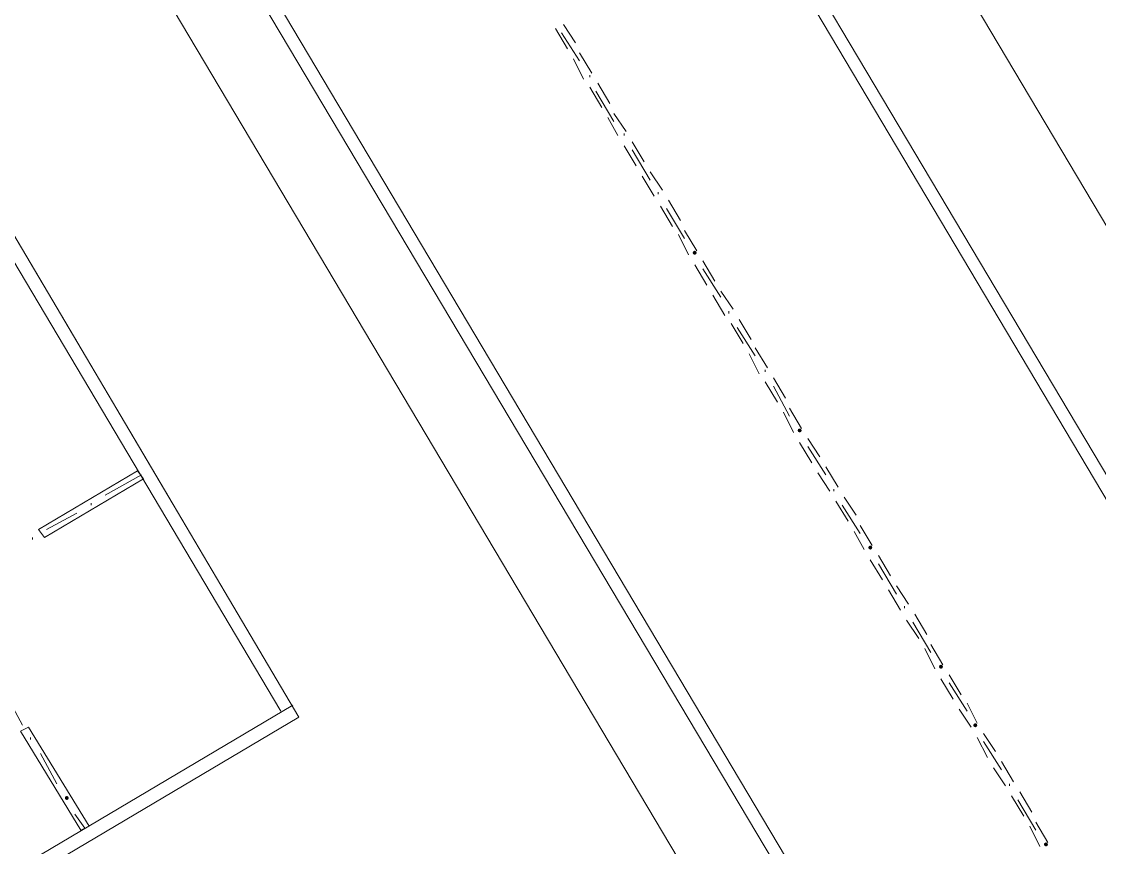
# Model space of a CAD drawing. Header units: millimetres. Extents: x 6 to 291, y 4 to 206.
# Drawn here: x 78.47 to 101.07, y 104.37 to 121.69 of the extents above; entities that cross this region are included whole.
import ezdxf

# ---------------------------------------------------------------- set-up
doc = ezdxf.new("R2010")
doc.units = ezdxf.units.MM
doc.layers.add('C00-00-00', color=7, linetype='Continuous')

msp = doc.modelspace()

# ---------------------------------------------------------------- hatches: boundary and pattern name
at = {"layer": 'C00-00-00'}
h = msp.add_hatch(color=256, dxfattribs=at)
h.dxf.hatch_style = 2
h.paths.add_polyline_path([(92.583003, 116.882335), (92.553106, 116.869899), (92.54067, 116.840001), (92.553106, 116.810103), (92.583003, 116.797668), (92.612901, 116.810103), (92.625337, 116.840001), (92.612901, 116.869899)])
h = msp.add_hatch(color=256, dxfattribs=at)
h.dxf.hatch_style = 2
h.paths.add_polyline_path([(94.784331, 113.157005), (94.754433, 113.14457), (94.741997, 113.114672), (94.754433, 113.084774), (94.784331, 113.072338), (94.814229, 113.084774), (94.826664, 113.114672), (94.814229, 113.14457)])
h = msp.add_hatch(color=256, dxfattribs=at)
h.dxf.hatch_style = 2
h.paths.add_polyline_path([(96.265999, 110.701672), (96.236101, 110.689237), (96.223666, 110.659339), (96.236101, 110.629441), (96.265999, 110.617005), (96.295897, 110.629441), (96.308332, 110.659339), (96.295897, 110.689237)])
h = msp.add_hatch(color=256, dxfattribs=at)
h.dxf.hatch_style = 2
h.paths.add_polyline_path([(97.747667, 108.204005), (97.717769, 108.191569), (97.705334, 108.161672), (97.717769, 108.131774), (97.747667, 108.119338), (97.777565, 108.131774), (97.790001, 108.161672), (97.777565, 108.191569)])
h = msp.add_hatch(color=256, dxfattribs=at)
h.dxf.hatch_style = 2
h.paths.add_polyline_path([(98.467334, 106.976334), (98.437436, 106.963899), (98.425001, 106.934001), (98.437436, 106.904103), (98.467334, 106.891668), (98.497232, 106.904103), (98.509668, 106.934001), (98.497232, 106.963899)])
h = msp.add_hatch(color=256, dxfattribs=at)
h.dxf.hatch_style = 2
h.paths.add_polyline_path([(79.417334, 105.45234), (79.387436, 105.439904), (79.375001, 105.410006), (79.387436, 105.380109), (79.417334, 105.367673), (79.447232, 105.380109), (79.459668, 105.410006), (79.447232, 105.439904)])
h = msp.add_hatch(color=256, dxfattribs=at)
h.dxf.hatch_style = 2
h.paths.add_polyline_path([(99.949003, 104.478667), (99.919105, 104.466231), (99.906669, 104.436333), (99.919105, 104.406436), (99.949003, 104.394), (99.978901, 104.406436), (99.991336, 104.436333), (99.978901, 104.466231)])

# ---------------------------------------------------------------- linework, layer by layer
at = {"layer": 'C00-00-00', "lineweight": 5}
for points in [[(80.899003, 151.553334), (134.577671, 61.341007)], [(80.644997, 146.261667), (129.286004, 64.473665)], [(81.364664, 145.542004), (129.540002, 64.600675)], [(72.390002, 141.308671), (121.031001, 59.562999)], [(72.643999, 140.335006), (120.819337, 59.436004)], [(74.930003, 133.223005), (115.612331, 64.854665)], [(89.83133, 121.623673), (90.085336, 121.242672)], [(89.662001, 121.539004), (89.915999, 121.115669)], [(90.169997, 120.861672), (89.788996, 121.454336)], [(90.169997, 121.031001), (90.424003, 120.607666)], [(90.043002, 120.904006), (90.254665, 120.480671)], [(90.381668, 120.523005), (90.381668, 120.565339)], [(90.381668, 120.311333), (90.635666, 119.887999)], [(90.550997, 120.396002), (90.805003, 119.972667)], [(90.889664, 119.591666), (90.508663, 120.226673)], [(90.762669, 119.676335), (90.974332, 119.295334)], [(90.889664, 119.761004), (91.14367, 119.380003)], [(91.101335, 119.295334), (91.101335, 119.337669)], [(91.270664, 119.16834), (91.52467, 118.745005)], [(91.101335, 119.083671), (91.355333, 118.660336)], [(91.651665, 118.364004), (91.270664, 118.999002)], [(91.482336, 118.448673), (91.736334, 118.025338)], [(91.651665, 118.533333), (91.905663, 118.152333)], [(91.821002, 118.067672), (91.821002, 118.110006)], [(91.863337, 117.813666), (92.117334, 117.390339)], [(92.371332, 117.136333), (91.990331, 117.771332)], [(92.032666, 117.940669), (92.286663, 117.517334)], [(69.384331, 112.35267), (78.105003, 117.559669), (84.285666, 107.103338)], [(78.020335, 117.136333), (83.904665, 107.230333)], [(92.244337, 117.221002), (92.456001, 116.797667)], [(92.371332, 117.305671), (92.62533, 116.882336)], [(92.752333, 116.670672), (93.00633, 116.247337)], [(92.583003, 116.586004), (92.837001, 116.162669)], [(93.133333, 115.908671), (92.752333, 116.501335)], [(92.963996, 115.951005), (93.218002, 115.52767)], [(93.133333, 116.035666), (93.387331, 115.654665)], [(93.302671, 115.570005), (93.302671, 115.612339)], [(93.344997, 115.358333), (93.599003, 114.935006)], [(93.853, 114.681001), (93.472, 115.273673)], [(93.514334, 115.443002), (93.768332, 115.019667)], [(93.853, 114.850338), (94.106998, 114.427003)], [(93.725997, 114.723335), (93.937669, 114.3)], [(94.064664, 114.342334), (94.064664, 114.384669)], [(94.234001, 114.215339), (94.487999, 113.792004)], [(94.064664, 114.130671), (94.31867, 113.707336)], [(94.572667, 113.411004), (94.234001, 114.046002)], [(94.445664, 113.495672), (94.657336, 113.072337)], [(94.572667, 113.580333), (94.826665, 113.157006)], [(94.784331, 112.860666), (95.038337, 112.437339)], [(94.953668, 112.945334), (95.207666, 112.564334)], [(95.334669, 112.183333), (94.953668, 112.776005)], [(95.334669, 112.35267), (95.588666, 111.929336)], [(80.983663, 112.183333), (80.22167, 111.760006)], [(95.165331, 112.225668), (95.419337, 111.844667)], [(95.503998, 111.844667), (95.503998, 111.887001)], [(95.715669, 111.717672), (95.969667, 111.336672)], [(79.92533, 111.548335), (79.92533, 111.590669)], [(95.546332, 111.633004), (95.80033, 111.209669)], [(96.054336, 110.955671), (95.673335, 111.548335)], [(79.628998, 111.379006), (78.993999, 111.040339)], [(95.927333, 110.998005), (96.138996, 110.617004)], [(96.054336, 111.125), (96.308333, 110.701673)], [(78.697667, 110.828668), (78.697667, 110.871002)], [(96.265999, 110.405333), (96.519997, 109.982006)], [(96.435336, 110.490001), (96.689334, 110.066666)], [(96.816337, 109.685666), (96.435336, 110.320672)], [(96.816337, 109.855003), (97.070335, 109.474002)], [(96.647, 109.770334), (96.900997, 109.347)], [(96.985666, 109.389334), (96.985666, 109.431668)], [(97.197329, 109.262339), (97.451335, 108.839004)], [(97.028, 109.135336), (97.281998, 108.754336)], [(97.536004, 108.458004), (97.155003, 109.093002)], [(97.409001, 108.542672), (97.620664, 108.119337)], [(97.536004, 108.627333), (97.790002, 108.204006)], [(97.747667, 107.907666), (98.001665, 107.484339)], [(97.916997, 107.992334), (98.171002, 107.568999)], [(98.297997, 107.230333), (97.916997, 107.823005)], [(78.486004, 106.934001), (78.147329, 107.568999)], [(98.297997, 107.39967), (98.509669, 106.976335)], [(84.158663, 107.357336), (75.437999, 102.192672)], [(98.128668, 107.272667), (98.382666, 106.891666)], [(84.285666, 107.103338), (75.565002, 101.938666)], [(98.636663, 106.764672), (98.890669, 106.383671)], [(78.655333, 106.637669), (78.655333, 106.680003)], [(98.509669, 106.680003), (98.721332, 106.256668)], [(99.017664, 106.00267), (98.636663, 106.595334)], [(79.205663, 105.706338), (78.866997, 106.341337)], [(98.848335, 106.045005), (99.102333, 105.664004)], [(99.017664, 106.172), (99.27167, 105.748673)], [(99.187001, 105.664004), (99.187001, 105.706338)], [(99.229336, 105.452333), (99.483333, 105.029006)], [(99.737331, 104.732666), (99.35633, 105.367672)], [(99.398665, 105.537001), (99.652671, 105.113666)], [(79.798335, 104.775), (79.586663, 105.071332)], [(99.737331, 104.902003), (99.991337, 104.478668)], [(99.610336, 104.817334), (99.822, 104.393999)]]:
    msp.add_lwpolyline(points, dxfattribs=at)
for points in [[(80.899003, 112.268002), (78.82467, 111.040339), (78.951665, 110.871002), (81.025997, 112.098673)], [(78.44367, 106.807006), (79.713666, 104.732666), (79.883003, 104.817334), (78.612999, 106.891666)]]:
    msp.add_lwpolyline(points, close=True, dxfattribs=at)

doc.saveas('drawing.dxf')
